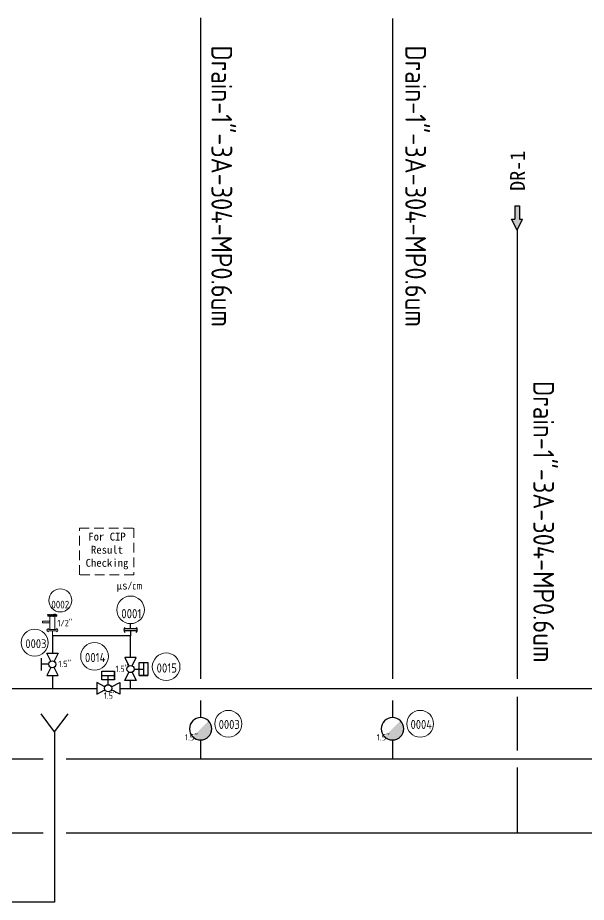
# Model space of a CAD drawing. Header units: millimetres. Extents: x -68339142 to 208, y -167 to 82456658.
# Drawn here: x -68337539 to -68336800, y 82447371 to 82448521 of the extents above; entities that cross this region are included whole.
import ezdxf

# ---------------------------------------------------------------- set-up
doc = ezdxf.new("R2010")
doc.units = ezdxf.units.MM
doc.header["$MEASUREMENT"] = 0
doc.linetypes.add('HIDDEN', pattern=[9.524999999999999, 6.35, -3.175])
for name, color, linetype, lineweight in [('AM_8', 1, 'Continuous', 15), ('Langurage', 7, 'Continuous', 0), ('图层16静态设备Static', 7, 'Continuous', 5)]:
    doc.layers.add(name, color=color, linetype=linetype, lineweight=lineweight)
for name, color, linetype in [('排管', 10, 'Continuous'), ('文字', 1, 'Continuous'), ('機器', 7, 'Continuous')]:
    doc.layers.add(name, color=color, linetype=linetype)
doc.styles.get("Standard").update_dxf_attribs({"font": 'gbenor.shx', "bigfont": 'gbcbig.shx'})
doc.styles.add('{18b73a54-fa43-428c-adcb-c1c7bbdf2c84}', font='')
doc.styles.get('{18b73a54-fa43-428c-adcb-c1c7bbdf2c84}').set_extended_font_data('SimSun')

# ---------------------------------------------------------------- blocks, each defined once
blk = doc.blocks.new('*U78')
at = {"color": 0, "const_width": 11.24999999999864}
blk.add_lwpolyline([(-3.977475644162042, -15.22747564417159, 1), (3.977475644205696, -7.272524355820227, 1)], format="xyb", dxfattribs=at)
at = {"color": 1, "linetype": 'ByBlock', "lineweight": 9}
blk.add_circle((27.81244141770394, -6.300384361593682), 13.5, dxfattribs=at)
at = {"color": 0}
for start, end in [(0, 180), (180, 0)]:
    blk.add_arc((-7e-16, -11.24999999999864), 11.24999999999864, start, end, dxfattribs=at)
at = {"color": 1, "linetype": 'ByBlock', "lineweight": 9}
for tag, p, height, flags in [('YQJ_CODE', (21.30113674597128, -4.217556306631945), 9, 2), ('YQJ_ITEMID', (12.30389252496513, -9.268028050291264), 5, 1), ('YQJ_CLASS_NAME', (12.34145168959367, -15.0460218663336), 5, 1), ('品牌', (13.51525420045436, -20.57112130539599), 5, 1), ('供电电源', (13.40854493904772, -26.41575940861708), 5, 1), ('控制方式', (13.72867290480644, -33.13547494261206), 5, 1), ('输出信号类型1', (14.1519754470537, -39.40720924178709), 5, 1), ('输出信号类型2', (13.98124049918988, -46.42557879951505), 5, 1)]:
    blk.add_attdef(tag, p, '', height=height, dxfattribs=dict(at, flags=flags))
for tag, p, height in [('YQJ_NO', (18.1729923169398, -11.43173552971984), 9), ('尺寸', (-15.77770368940664, -22.98450098716229), 6.3)]:
    blk.add_attdef(tag, p, '', height=height, dxfattribs=at)
blk = doc.blocks.new('*U84')
at = {"color": 0}
for p, q in [((-6.328127006671482, 8.437499238493281), (-6.328127166988692, 16.87499923849328)), ((-6.328127166988692, 16.87499923849328), (6.328122833011305, 16.87499947896909)), ((-6.328127086830087, 12.65624923849328), (6.32812291316991, 12.65624947896909)), ((-1.9131531129e-06, 3.51562435873119), (-2.0868300888e-06, 12.65624935873119)), ((-3.144472469588516, 1.57223459566494), (-11.25000195323241, 5.624999144974911)), ((-11.25000195323241, 5.624999144974911), (-11.25000173947614, -5.625000855025087)), ((6.328122993328514, 8.437499478969094), (-6.328127006671482, 8.437499238493281)), ((3.14446871711144, 1.572234715158332), (11.24999804676758, 5.624999572487467)), ((11.24999804676758, 5.624999572487467), (11.24999826052386, -5.625000427512531)), ((-11.25000173947614, -5.625000855025087), (-3.14447240984182, -1.572235997695952)), ((11.24999826052386, -5.625000427512531), (3.144468776858136, -1.57223587820256))]:
    blk.add_line(p, q, dxfattribs=at)
blk.add_lwpolyline([(6.328122993328514, 8.437499478969094), (6.328122993328514, 8.437499478969094), (6.328122833011305, 16.87499947896909), (6.328122833011305, 16.87499947896909)], close=True, dxfattribs=at)
at = {"color": 1, "linetype": 'ByBlock', "lineweight": 9}
blk.add_circle((-13.34495855588487, 31.23480083070813), 13.5, dxfattribs=at)
at = {"color": 0}
blk.add_circle((-1.8463542761e-06, -6.412688098e-07), 3.515625, dxfattribs=at)
at = {"color": 1, "linetype": 'ByBlock', "lineweight": 9}
for tag, p, height in [('YQJ_NO', (-22.70798927240561, 25.52939703832872), 9), ('尺寸', (-4.227300775676849, -10.25469428389968), 6.3)]:
    blk.add_attdef(tag, p, '', height=height, dxfattribs=at)
for tag, p, height, flags in [('YQJ_CODE', (-20.34201563458258, 33.643845312518), 9, 2), ('YQJ_ITEMID', (12.30389252496513, -9.268028050291264), 5, 1), ('YQJ_CLASS_NAME', (12.34145168959367, -15.0460218663336), 5, 1), ('品牌', (13.51525420045436, -20.57112130539599), 5, 1), ('供电电源', (13.40854493904772, -26.41575940861708), 5, 1), ('控制方式', (13.72867290480644, -33.13547494261206), 5, 1), ('输出信号类型1', (14.1519754470537, -39.40720924178709), 5, 1), ('输出信号类型2', (13.98124049918988, -46.42557879951505), 5, 1)]:
    blk.add_attdef(tag, p, '', height=height, dxfattribs=dict(at, flags=flags))
blk = doc.blocks.new('*U83')
at = {"color": 0}
for p, q in [((5.62499834434179, 11.25000029343843), (-5.625001655658211, 11.25000008243935)), ((-5.625001655658211, 11.25000008243935), (-1.572236800315614, 3.144470751811767)), ((1.57223379304528, 3.144470810787802), (5.62499834434179, 11.25000029343843)), ((3.51562355534087, 2.53876103e-07), (12.65624855534087, 4.253128549e-07)), ((8.43749843665389, 6.328125346188202), (16.87499843665389, 6.328125504437511)), ((8.437498674027854, -6.328124653811802), (8.43749843665389, 6.328125346188202)), ((12.65624843665389, 6.328125425312857), (12.65624867402786, -6.328124574687147)), ((16.87499843665389, 6.328125504437511), (16.87499867402785, -6.328124495562492)), ((-5.625001233660052, -11.24999991756065), (-1.572236682363542, -3.144470434888193)), ((1.572233910997352, -3.144470375912158), (5.624998766339949, -11.24999970656157)), ((5.624998766339949, -11.24999970656157), (-5.625001233660052, -11.24999991756065))]:
    blk.add_line(p, q, dxfattribs=at)
blk.add_lwpolyline([(8.437498674027854, -6.328124653811802), (8.437498674027854, -6.328124653811802), (16.87499867402785, -6.328124495562492), (16.87499867402785, -6.328124495562492)], close=True, dxfattribs=at)
at = {"color": 1, "linetype": 'ByBlock', "lineweight": 9}
blk.add_circle((34.76133817967253, 2.229322834871304), 13.5, dxfattribs=at)
at = {"color": 0}
blk.add_circle((-1.444659131e-06, 1.879388907e-07), 3.515625000000002, dxfattribs=at)
at = {"color": 1, "linetype": 'ByBlock', "lineweight": 9}
for tag, p, height, flags in [('YQJ_CODE', (27.76428110097482, 4.638367316681165), 9, 2), ('YQJ_ITEMID', (12.30389252496513, -9.268028050291264), 5, 1), ('YQJ_CLASS_NAME', (12.34145168959367, -15.0460218663336), 5, 1), ('品牌', (13.51525420045436, -20.57112130539599), 5, 1), ('供电电源', (13.40854493904772, -26.41575940861708), 5, 1), ('控制方式', (13.72867290480644, -33.13547494261206), 5, 1), ('输出信号类型1', (14.1519754470537, -39.40720924178709), 5, 1), ('输出信号类型2', (13.98124049918988, -46.42557879951505), 5, 1)]:
    blk.add_attdef(tag, p, '', height=height, dxfattribs=dict(at, flags=flags))
for tag, p, height in [('尺寸', (-14.66696576663453, -3.013554707136535), 6.3), ('YQJ_NO', (25.3983074631518, -3.476080957508107), 9)]:
    blk.add_attdef(tag, p, '', height=height, dxfattribs=at)
blk = doc.blocks.new('*U40')
at = {"color": 0}
for p, q in [((-3.1e-15, 6.991189658571966), (-5.3e-15, 12)), ((5.493456002679884, 6.991189658571969), (-5.493456002674068, 6.991189658571964)), ((5.493456002679884, 5.00881034145132), (-5.493456002674068, 5.008810341451315)), ((-2.2e-15, 5.008810341451317), (0, 0))]:
    blk.add_line(p, q, dxfattribs=at)
for centre, start, end in [((-3.097181161315532, 5.969408355187623), 136.4791732309815, 225.7809304604456), ((3.097181161321348, 5.969408355187626), 314.2190695395544, 43.5208267690186)]:
    blk.add_arc(centre, 3.467212193297144, start, end, dxfattribs=at)
blk = doc.blocks.new('电导率仪')
at = {"color": 1, "linetype": 'ByBlock', "lineweight": 9}
blk.add_circle((2.5e-15, 13.5), 13.5, dxfattribs=at)
at = {"color": 1, "linetype": 'ByBlock', "lineweight": 13, "flags": 2}
blk.add_attdef('YQJ_CODE', (-6.456933801984994, 14.10388968400402), '', height=9, dxfattribs=at)
at = {"color": 1, "linetype": 'ByBlock', "lineweight": 13}
blk.add_attdef('YQJ_NO', (-9.080505884493322, 5.239539529417197), '', height=9, dxfattribs=at)
at = {"color": 1, "linetype": 'ByBlock', "lineweight": 9, "flags": 1}
for tag, p in [('YQJ_ITEMID', (24.91794100715924, 7.984361569487646)), ('YQJ_CLASS_NAME', (24.9284369775487, 3.682376766385232)), ('供电电源', (25.43911745289734, -5.225861052161235)), ('品牌', (25.3486299094111, -0.6865745397071805)), ('控制方式', (25.57402454827752, -9.989354953061365)), ('量程下限', (25.16930338165184, -19.96572891749793)), ('量程上限', (25.30421035751715, -14.9326032799006)), ('输入信号类型2', (24.94757730690981, -30.47782268224296)), ('输入信号类型1', (25.1203400735867, -25.28992703947256))]:
    blk.add_attdef(tag, p, '', height=5, dxfattribs=at)
at = {"color": 1, "linetype": 'ByBlock', "lineweight": 9}
blk.add_attdef('尺寸', (-11.61090940447393, -20.93206571894052), '', height=6.3, dxfattribs=at)
blk = doc.blocks.new('卡式取样阀')
h = blk.add_hatch()
h.set_pattern_fill('AR-HBONE', color=256, scale=0.001, angle=-90.00000000000001, style=0)
h.set_pattern_definition([(44.99999822756518, (-2002.730270142505, -53944.71704759166), (0.1436840979371064, -4.4448421e-09), [0.3048, -0.1016]), (314.9999982275652, (-2002.658428140283, -53944.64520559388), (0.1436840979371064, -4.4448421e-09), [0.3048, -0.1016])])
edge = h.paths.add_edge_path()
edge.add_line((-1.203048812622001, 4.774090627102851), (-1.203048802426565, 5.103690032552549))
edge.add_line((0.971258569854399, 5.103689965289959), (-1.203048802424746, 5.103690032552549))
edge.add_line((0.9712585596589633, 4.774090559840261), (0.971258569854399, 5.103689965289959))
edge.add_line((0.9712585596589633, 4.774090559840261), (-0.1158951264806092, 4.774090593471556))
edge.add_line((-1.203048812622001, 4.774090627102851), (-0.1158951264806092, 4.774090593471556))
for p, q in [((0.971258569854399, 5.103689965289959), (-1.203048802424746, 5.103690032552549)), ((-1.203048812622001, 4.774090627102851), (-1.203048802426565, 5.103690032552549)), ((-1.203048812622001, 4.774090627102851), (-0.1158951264806092, 4.774090593471556)), ((-0.7158952248646528, 1.593752411734386), (-0.715895126480973, 4.774090612032523)), ((0.9712585596589633, 4.774090559840261), (-0.1158951264806092, 4.774090593471556)), ((0.4841047751360747, 1.59375237461245), (0.4841048735179356, 4.774090574910588)), ((0.9712585596589633, 4.774090559840261), (0.971258569854399, 5.103689965289959)), ((-0.7158951631572563, 3.588519231025202), (-2.508722356807993, 3.588519286486189)), ((-2.508722369322641, 3.183921567344441), (-2.508722356807993, 3.588519286486189)), ((-0.7158951756719034, 3.183921511883455), (-2.508722369322641, 3.183921567344441)), ((-1.084075031172688, 1.206981336936224), (0.8519391566915147, 1.206117775062012)), ((0.8521118680455402, 1.593320612240859), (-1.083902317775937, 1.594184174107795)), ((-0.1160679372405866, 1.206549555998208), (-0.1160679745662492, 0))]:
    blk.add_line(p, q)
for centre, start, end in [((-1.083988673963177, 1.400582755524738), 89.97444313799188, 269.9744431379919), ((0.8520255118564819, 1.399719193650526), 269.9744431379919, 89.97444313799188)]:
    blk.add_arc(centre, 0.3791109730197481, start, end)
blk = doc.blocks.new('*U296')
at = {"color": 1, "linetype": 'ByBlock', "lineweight": 9}
blk.add_circle((7.662363742558959, 34.68776107816998), 11.25, dxfattribs=at)
at = {"color": 0, "lineweight": 9, "xscale": 4.021417021761227, "yscale": 4.021417021761227, "zscale": 4.021417021761227}
blk.add_blockref('卡式取样阀', (0.4667577286020652, 0), dxfattribs=at)
at = {"color": 1, "linetype": 'ByBlock', "lineweight": 9}
for tag, p, height, flags in [('YQJ_CODE', (2.920423475682647, 36.8924076358069), 7.5, 2), ('YQJ_ITEMID', (12.30389252496513, -9.268028050291264), 5, 1), ('YQJ_CLASS_NAME', (12.34145168959367, -15.0460218663336), 5, 1), ('品牌', (13.51525420045436, -20.57112130539599), 5, 1), ('供电电源', (13.40854493904772, -26.41575940861708), 5, 1), ('控制方式', (13.72867290480644, -33.13547494261206), 5, 1), ('输出信号类型1', (14.1519754470537, -39.40720924178709), 5, 1), ('输出信号类型2', (13.98124049918988, -46.42557879951505), 5, 1)]:
    blk.add_attdef(tag, p, '', height=height, dxfattribs=dict(at, flags=flags))
for tag, p, height in [('YQJ_NO', (-1.10285338640098, 26.86150340717364), 7.5), ('尺寸', (4.896973693722247, 9.405525599704468), 6.3)]:
    blk.add_attdef(tag, p, '', height=height, dxfattribs=at)
blk = doc.blocks.new('*U181')
at = {"color": 0}
for p, q in [((-5.624999043136999, 11.24999964371079), (5.625000956863003, 11.2499996437108)), ((-1.572234339817443, 3.144470237049859), (-5.624999043136999, 11.24999964371079)), ((5.625000956863003, 11.2499996437108), (1.572236253543451, 3.14447023704986)), ((-11.249999043137, 6.328124643710793), (-11.249999043137, -6.328125356289211)), ((-3.515624043136996, -3.562892069e-07), (-11.249999043137, -3.562892086e-07)), ((-1.572234339817441, -3.1444709496501), (-5.624999043136993, -11.25000035628921)), ((5.625000956863008, -11.25000035628921), (1.572236253543452, -3.1444709496501)), ((-5.624999043136993, -11.25000035628921), (5.625000956863008, -11.25000035628921))]:
    blk.add_line(p, q, dxfattribs=at)
at = {"color": 1, "linetype": 'ByBlock', "lineweight": 9}
blk.add_circle((-17.86557122244458, 21.71883804685165), 13.5, dxfattribs=at)
at = {"color": 0}
blk.add_circle((9.568630048e-07, -3.562892061e-07), 3.515625000000001, dxfattribs=at)
at = {"color": 1, "linetype": 'ByBlock', "lineweight": 9}
for tag, p, height, flags in [('YQJ_CODE', (-23.98027431975689, 24.36441391601596), 9, 2), ('YQJ_ITEMID', (12.30389252496513, -9.268028050291264), 5, 1), ('YQJ_CLASS_NAME', (12.34145168959367, -15.0460218663336), 5, 1), ('品牌', (13.51525420045436, -20.57112130539599), 5, 1), ('供电电源', (13.40854493904772, -26.41575940861708), 5, 1), ('控制方式', (13.72867290480644, -33.13547494261206), 5, 1), ('输出信号类型1', (14.1519754470537, -39.40720924178709), 5, 1), ('输出信号类型2', (13.98124049918988, -46.42557879951505), 5, 1)]:
    blk.add_attdef(tag, p, '', height=height, dxfattribs=dict(at, flags=flags))
for tag, p, height in [('YQJ_NO', (-27.20797390331983, 16.22156504439161), 9), ('尺寸', (5.961175966605229, -2.715501296832095), 6.3)]:
    blk.add_attdef(tag, p, '', height=height, dxfattribs=at)
blk = doc.blocks.new('KGJK')
at = {"layer": 'AM_8'}
blk.add_hatch(color=256, dxfattribs=at).paths.add_polyline_path([(5848.813452545352, -1050.605828065278), (5848.813452545354, -1052.349464705978), (5853.939130079631, -1052.349464705978), (5853.939130079631, -1053.560979718961), (5858.105796746298, -1051.477646385627), (5853.939130079631, -1049.394313052294), (5853.939130079629, -1050.605828065278)])
at = {"layer": '文字'}
for p, q in [((5858.105796746298, -1051.477646385627), (5853.939130079631, -1049.394313052295)), ((5853.939130079631, -1049.394313052295), (5853.939130079631, -1050.605828065278)), ((5848.813452545354, -1050.605828065278), (5848.813452545354, -1052.349464705978)), ((5848.813452545354, -1050.605828065278), (5853.939130079631, -1050.605828065278)), ((5848.813452545354, -1052.349464705978), (5853.939130079631, -1052.349464705978)), ((5858.105796746298, -1051.477646385627), (5853.939130079631, -1053.560979718961)), ((5853.939130079631, -1052.349464705978), (5853.939130079631, -1053.560979718961))]:
    blk.add_line(p, q, dxfattribs=at)

msp = doc.modelspace()

# ---------------------------------------------------------------- linework, layer by layer
for q in [(-68337508.8349484, 82447616.16288981), (-68337473.67884172, 82447616.16288981), (-68337491.25689504, 82447371.31405778)]:
    msp.add_line((-68337491.25689507, 82447593.12967445), q)
at = {"layer": 'Langurage', "linetype": 'HIDDEN', "ltscale": 2}
msp.add_lwpolyline([(-68337458.8646336, 82447857.8302339), (-68337388.12884547, 82447857.8302339), (-68337388.12884547, 82447796.98017707), (-68337458.8646336, 82447796.98017707)], close=True, dxfattribs=at)
at = {"layer": '排管'}
for p, q in [((-68337301.30059406, 82448521.26819785), (-68337301.30053821, 82447661.72232667)), ((-68337051.74978836, 82448520.0991949), (-68337051.74972188, 82447835.09268992)), ((-68336889.73637648, 82448245.12605448), (-68336889.7363764, 82447661.72232667)), ((-68337051.74973923, 82447913.56443065), (-68337051.74968384, 82447661.72232667)), ((-68337494.04962608, 82447717.58078505), (-68337494.04961567, 82447695.24481528)), ((-68337392.43388839, 82447717.58078505), (-68337494.04962604, 82447717.58073767)), ((-68337392.43388821, 82447689.51507804), (-68337392.4338884, 82447717.58078505)), ((-68337494.04960209, 82447666.13584514), (-68337494.04959431, 82447649.46244054)), ((-68337392.43388765, 82447649.49264003), (-68337392.43388784, 82447659.56757803)), ((-68337301.30053562, 82447633.54235399), (-68337301.30053072, 82447611.48758264)), ((-68337051.7496773, 82447633.54236466), (-68337051.7496724, 82447611.48759334)), ((-68336889.73637643, 82447638.48515329), (-68336889.73637642, 82447568.66517136)), ((-68337301.30052426, 82447582.37861262), (-68337301.30051883, 82447557.66532215)), ((-68337051.74966596, 82447582.37862332), (-68337051.74966049, 82447557.66533285)), ((-68336889.73637642, 82447546.66517136), (-68336889.7363764, 82447461.26316504)), ((-68337506.25689505, 82447461.2631647), (-68337776.84643762, 82447461.26316467)), ((-68336852.07748085, 82447461.26316483), (-68337476.25689504, 82447461.2631647)), ((-68333929.50055026, 82447461.2631654), (-68336852.07748085, 82447461.26316501)), ((-68337491.25689502, 82447371.31405778), (-68337776.84643762, 82447371.31405774))]:
    msp.add_line(p, q, dxfattribs=at)
at = {"layer": '排管', "color": 1, "linetype": 'ByBlock', "lineweight": -3}
for p, q in [((-68337815.43932712, 82447649.46222882), (-68337436.52681684, 82447649.46225649)), ((-68337406.57931684, 82447649.4622587), (-68335849.41147697, 82447649.46237238)), ((-68337611.37410259, 82447557.66533174), (-68337506.25689507, 82447557.66533244)), ((-68337476.25689507, 82447557.6653327), (-68337260.06716913, 82447557.66533494)), ((-68337476.25689505, 82447557.6651612), (-68336852.07748085, 82447557.66516829)), ((-68336852.07748085, 82447557.66516598), (-68335849.41108453, 82447557.66517651))]:
    msp.add_line(p, q, dxfattribs=at)

# ---------------------------------------------------------------- block references
ref = msp.add_blockref('电导率仪', (-68337392.43388839, 82447733.55278505), dxfattribs=dict(xscale=1.331, yscale=1.331, zscale=1.331))
ref.add_attrib('YQJ_NO', '0001', (-68337404.52004175, 82447740.52661216), dxfattribs={"color": 1, "linetype": 'ByBlock', "lineweight": 13, "height": 11.979})
at = {"xscale": 1.331, "yscale": 1.331, "zscale": 1.331}
msp.add_blockref('*U40', (-68337392.43388839, 82447717.58078505), dxfattribs=at)
ref = msp.add_blockref('*U181', (-68337494.04960889, 82447680.6903306), dxfattribs=dict(xscale=1.293732, yscale=1.293732, zscale=1.293732))
ref.add_attrib('YQJ_NO', '0003', (-68337529.24943538, 82447701.67668839), dxfattribs={"color": 1, "linetype": 'ByBlock', "lineweight": 9, "height": 11.643588})
ref.add_attrib('尺寸', '1.5"', (-68337486.33744478, 82447677.17719968), dxfattribs={"color": 1, "linetype": 'ByBlock', "lineweight": 9, "height": 8.150511599999998})
ref = msp.add_blockref('*U84', (-68337421.55306438, 82447649.49299073), dxfattribs=dict(xscale=1.331, yscale=1.331, zscale=1.331))
ref.add_attrib('YQJ_NO', '0014', (-68337451.7773981, 82447683.47261819), dxfattribs={"color": 1, "linetype": 'ByBlock', "lineweight": 9, "height": 11.979})
ref.add_attrib('尺寸', '1.5"', (-68337427.17960171, 82447635.84399264), dxfattribs={"color": 1, "linetype": 'ByBlock', "lineweight": 9, "height": 8.385300000000003})
ref = msp.add_blockref('*U83', (-68337392.4338862, 82447674.54132779), dxfattribs=dict(xscale=1.331, yscale=1.331, zscale=1.331))
ref.add_attrib('YQJ_NO', '0015', (-68337358.62873897, 82447669.91466403), dxfattribs={"color": 1, "linetype": 'ByBlock', "lineweight": 9, "height": 11.979})
ref.add_attrib('尺寸', '1.5"', (-68337411.95561764, 82447670.53028648), dxfattribs={"color": 1, "linetype": 'ByBlock', "lineweight": 9, "height": 8.385300000000003})
ref = msp.add_blockref('*U78', (-68337301.30061957, 82447611.48758264), dxfattribs=dict(xscale=1.293732, yscale=1.293732, zscale=1.293732))
ref.add_attrib('YQJ_NO', '0003', (-68337277.78963788, 82447596.69798057), dxfattribs={"color": 1, "linetype": 'ByBlock', "lineweight": 9, "height": 11.643588})
ref.add_attrib('尺寸', "1.5''", (-68337321.71273972, 82447581.75179821), dxfattribs={"color": 1, "linetype": 'ByBlock', "lineweight": 9, "height": 8.150511599999998})
ref = msp.add_blockref('*U78', (-68337051.74976124, 82447611.48759334), dxfattribs=dict(xscale=1.293732, yscale=1.293732, zscale=1.293732))
ref.add_attrib('YQJ_NO', '0004', (-68337028.23877954, 82447596.69799127), dxfattribs={"color": 1, "linetype": 'ByBlock', "lineweight": 9, "height": 11.643588})
ref.add_attrib('尺寸', "1.5''", (-68337072.16188139, 82447581.75180891), dxfattribs={"color": 1, "linetype": 'ByBlock', "lineweight": 9, "height": 8.150511599999998})
at = {"layer": '图层16静态设备Static', "color": 0}
ref = msp.add_blockref('*U296', (-68337494.04962604, 82447717.58073767), dxfattribs=dict(at, xscale=1.331, yscale=1.331, zscale=1.331))
ref.add_attrib('YQJ_NO', '0002', (-68337495.5175239, 82447753.3333987), dxfattribs={"layer": '0', "color": 1, "linetype": 'ByBlock', "lineweight": 9, "height": 9.982500000000003})
ref.add_attrib('尺寸', '1/2"', (-68337487.53175405, 82447730.09949224), dxfattribs={"layer": '0', "color": 1, "linetype": 'ByBlock', "lineweight": 9, "height": 8.385300000000003})
at = {"layer": '機器', "lineweight": 9, "xscale": -3.384651308526882, "yscale": 3.384651308526882, "zscale": 3.384651308526882, "rotation": 90}
msp.add_blockref('KGJK', (-68340448.62156825, 82468072.77150501), dxfattribs=at)

# ---------------------------------------------------------------- texts
at = {"layer": 'Langurage', "lineweight": 9, "insert": (-68336889.2184975, 82448322.18841502), "char_height": 19.16640000000001, "width": 87.34407477373665, "attachment_point": 5, "rotation": 89.99999999999989}
msp.add_mtext('{\\Ftxt|c134;DR-1}', dxfattribs=at)
at = {"layer": 'Langurage', "lineweight": 9, "insert": (-68337423.08006518, 82447827.96826628), "char_height": 10.22208, "width": 66.05491718361297, "attachment_point": 5, "style": '{18b73a54-fa43-428c-adcb-c1c7bbdf2c84}'}
msp.add_mtext('For CIP Result Checking', dxfattribs=at)
at = {"layer": 'Langurage', "lineweight": 9, "insert": (-68337393.58829644, 82447781.45330372), "char_height": 10.22208, "width": 66.05491718361297, "attachment_point": 5}
msp.add_mtext('μ{\\Ftxt|c134;s}/cm', dxfattribs=at)
at = {"layer": '排管', "char_height": 26.99268000000001, "attachment_point": 5, "rotation": 270}
for insert in [(-68337273.83380282, 82448302.17682746), (-68337021.67525165, 82448302.17682907), (-68336855.14635362, 82447865.9179436)]:
    msp.add_mtext('Drain-1"-3A-304-MP0.6um', dxfattribs=dict(at, insert=insert))

doc.saveas('drawing.dxf')
